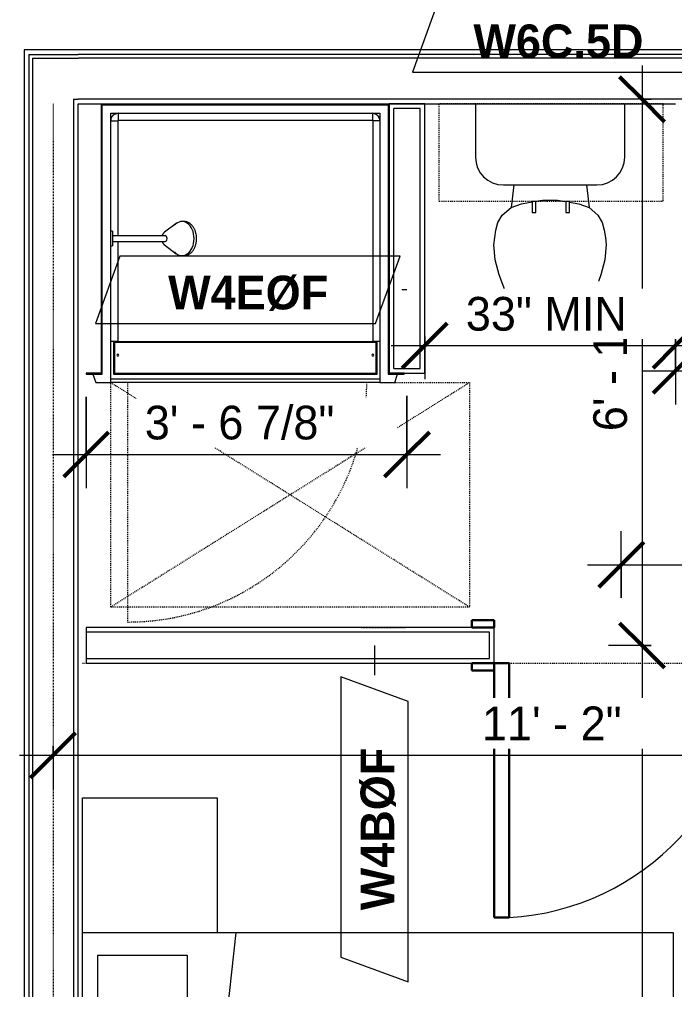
# Model space of a CAD drawing. Header units: inches. Extents: x -4010 to -1872, y 9846 to 12241.
# Drawn here: x -3410.4 to -3322.8, y 11522.2 to 11651.9 of the extents above; entities that cross this region are included whole.
import ezdxf

# ---------------------------------------------------------------- set-up
doc = ezdxf.new("R2010")
doc.units = ezdxf.units.IN
doc.header["$MEASUREMENT"] = 0
doc.linetypes.add('Dash', pattern=[0.25, 0.125, -0.125])
doc.linetypes.add('Dash 3_32_', pattern=[0.1875, 0.09375, -0.09375])
for name, color, linetype, lineweight in [('0-1', 7, 'Continuous', 5), ('A-ANNO-DIMS', 211, 'Continuous', 9), ('A-ANNO-DIMS-48', 211, 'Continuous', 9), ('A-DETL-1', 90, 'Dash 3_32_', 18), ('A-DOOR-3', 31, 'Continuous', 9), ('A-DOOR-4', 31, 'Continuous', 30), ('A-DOOR-FRAM-3', 31, 'Continuous', 30), ('A-GENM', 5, 'Continuous', 9), ('A-GENM-HDLN', 13, 'Dash', 9), ('A-WALL', 113, 'Continuous', 18), ('A-WALL-2', 250, 'Continuous', 18), ('A-WALL-3', 113, 'Continuous', 9), ('A-WALL-IDEN', 211, 'Continuous', 9), ('I-FURN', 30, 'Continuous', 9), ('I-FURN-HDLN', 30, 'Dash', 9), ('I-WALL-3', 7, 'Continuous', 9), ('I-WALL-4', 2, 'Continuous', 9), ('P-SANR-FIXT', 6, 'Continuous', 9), ('P-SANR-FIXT-HDLN', 131, 'Dash', 9), ('Q-CASE', 31, 'Continuous', 9), ('Q-CASE-2', 31, 'Dash', 9)]:
    doc.layers.add(name, color=color, linetype=linetype, lineweight=lineweight)
doc.styles.add('Century Gothic', font='ufonts.com_century-gothic.ttf', dxfattribs={"height": 4.5})
doc.styles.add('Century Gothic_B', font='GOTHICB.TTF', dxfattribs={"height": 4.5})
doc.dimstyles.new('OD_1__HACK_2', dxfattribs={"dimscale": 12, "dimtxt": 4.698757, "dimasz": 0.5, "dimexe": 0.375, "dimexo": 0.25, "dimgap": 0.0625, "dimtad": 1, "dimdec": 4, "dimrnd": 0.0625, "dimzin": 3, "dimdsep": 46, "dimlunit": 4, "dimtxsty": 'Century Gothic', "dimblk1": 'OBLIQUE', "dimblk2": 'OBLIQUE', "dimsah": 1, "dimcen": 0.09, "dimdle": 0.375, "dimazin": 0, "dimtfac": 1, "dimtdec": 4, "dimtix": 1, "dimtmove": 0, "dimatfit": 3, "dimfxl": 1, "dimtvp": 1, "dimtfill": 1, "dimfrac": 2, "dimtolj": 1, "dimtzin": 0, "dimarcsym": 2})

# ---------------------------------------------------------------- blocks, each defined once
blk = doc.blocks.new('CTR - 1st Phase - Common Walls_rvt-1-UNITS PLANS - 3RD FLOOR')
at = {"layer": 'A-WALL-2'}
for p, q in [((-3409.17, 11647.24), (-3409.17, 11255.36)), ((-3409.17, 11647.24), (-3408.67, 11647.24)), ((-3408.67, 11647.24), (-3402.55, 11647.24)), ((-3274.3, 11647.24), (-3402.55, 11647.24)), ((-3408.67, 11646.74), (-3408.67, 11255.36)), ((-3408.67, 11646.74), (-3403.17, 11646.74)), ((-3403.17, 11646.74), (-3402.55, 11646.74)), ((-3274.3, 11646.74), (-3402.55, 11646.74)), ((-3403.17, 11641.24), (-3403.17, 11255.36)), ((-3403.17, 11641.24), (-3402.55, 11641.24)), ((-3274.3, 11641.24), (-3402.55, 11641.24))]:
    blk.add_line(p, q, dxfattribs=at)
at = {"layer": 'I-WALL-3'}
for p, q in [((-3409.17, 11647.86), (-3409.8, 11647.86)), ((-3409.8, 11647.86), (-3409.8, 11255.36)), ((-3402.55, 11647.86), (-3409.17, 11647.86)), ((-3274.3, 11647.86), (-3402.55, 11647.86)), ((-3402.55, 11255.36), (-3402.55, 11640.61)), ((-3402.55, 11640.61), (-3399.46, 11640.61)), ((-3360.96, 11640.61), (-3322.67, 11640.61))]:
    blk.add_line(p, q, dxfattribs=at)
blk = doc.blocks.new('SWING - SINGLE - FLUSH - 2-10 x 6-8 - PRIVACY-3199407-UNITS PLANS - 3RD FLOOR')
at = {"layer": 'A-DOOR-3'}
blk.add_arc((17, 2.37), 34.07, 93.3657, 180, dxfattribs=at)
at = {"layer": 'A-DOOR-4'}
for p, q in [((15, 2.37), (15, 36.38)), ((17, 36.38), (15, 36.38)), ((17, 2.37), (17, 36.38)), ((17, 2.37), (15, 2.37))]:
    blk.add_line(p, q, dxfattribs=at)
at = {"layer": 'A-DOOR-FRAM-3'}
for p, q in [((-17, 3.37), (-20, 3.37)), ((-20, 3.37), (-20, 2.37)), ((-17, 2.37), (-17, 3.37)), ((20, 3.37), (17, 3.37)), ((17, 3.37), (17, 2.37)), ((20, 2.37), (20, 3.37)), ((-20, 2.37), (-17, 2.37)), ((17, 2.37), (20, 2.37)), ((-17, -2.38), (-20, -2.38)), ((-20, -2.38), (-20, -3.38)), ((-17, -3.38), (-17, -2.38)), ((20, -2.38), (17, -2.38)), ((17, -2.38), (17, -3.38)), ((20, -3.38), (20, -2.38)), ((-20, -3.38), (-17, -3.38)), ((17, -3.38), (20, -3.38))]:
    blk.add_line(p, q, dxfattribs=at)
blk = doc.blocks.new('Bed-Standard - Queen 60_ x 79_-V67-UNITS PLANS - 3RD FLOOR')
at = {"layer": 'I-FURN'}
for p, q in [((-19.31, 41.3), (40.69, 41.3)), ((-19.31, -37.7), (-19.31, 41.3)), ((40.69, 41.3), (40.69, -37.7)), ((40.69, -23.7), (-19.31, -17.13)), ((-16.31, -23.7), (37.69, -23.7)), ((-16.31, -35.7), (-16.31, -23.7)), ((37.69, -35.7), (37.69, -23.7)), ((-16.31, -35.7), (37.69, -35.7)), ((40.69, -37.7), (-19.31, -37.7))]:
    blk.add_line(p, q, dxfattribs=at)
at = {"layer": 'I-FURN-HDLN'}
for p, q in [((-55.31, 77.3), (-7.94, 77.3)), ((-5.44, 77.3), (55.06, 77.3)), ((57.56, 77.3), (58.94, 77.3)), ((58.69, 77.3), (58.69, -37.7)), ((63.69, 77.3), (64.69, 77.3)), ((64.69, 77.3), (64.69, 75.61)), ((64.69, 68.86), (64.69, -13.39)), ((-55.31, 17.36), (-55.31, 51.36)), ((-55.31, -37.7), (-55.31, -37.2)), ((64.69, -37.39), (64.69, -37.7))]:
    blk.add_line(p, q, dxfattribs=at)
blk = doc.blocks.new('Toilet-Domestic-3D - Toilet-Domestic-3D-V31-UNITS PLANS - 3RD FLOOR')
at = {"layer": 'P-SANR-FIXT'}
for p, q in [((-1.87, 11.5), (-0.5, 12)), ((-0.5, 12), (0.5, 12)), ((0.5, 12), (1.87, 11.5)), ((-3.74, 10), (-2.74, 11)), ((-2.74, 11), (-1.87, 11.5)), ((1.87, 11.5), (2.74, 11)), ((2.74, 11), (3.74, 10)), ((-5.13, 8), (-3.74, 10)), ((3.74, 10), (5.13, 8)), ((-6.06, 6), (-5.13, 8)), ((5.13, 8), (6.06, 6)), ((-6.79, 4), (-6.06, 6)), ((6.06, 6), (6.79, 4)), ((-7.33, 1.99), (-6.79, 4)), ((6.79, 4), (7.33, 1.99)), ((-7.5, 0), (-7.33, 1.99)), ((7.33, 1.99), (7.5, 0)), ((-7.41, -1), (-7.5, 0)), ((-7.24, -2), (-7.41, -1)), ((7.41, -1), (7.24, -2)), ((7.5, 0), (7.41, -1)), ((-6.97, -3), (-7.24, -2)), ((7.24, -2), (6.97, -3)), ((-6.4, -4), (-6.97, -3)), ((6.97, -3), (6.4, -4)), ((-5.21, -5), (-6.4, -4)), ((-3.84, -5.5), (-5.21, -5)), ((-4.86, -8.02), (-5.21, -5)), ((5.21, -5), (3.84, -5.5)), ((4.86, -8.02), (5.21, -5)), ((6.4, -4), (5.21, -5)), ((-2.61, -5.72), (-3.84, -5.5)), ((-1, -6), (-2.12, -5.8)), ((1, -6), (-1, -6)), ((1.89, -5.84), (1, -6)), ((3.84, -5.5), (2.38, -5.76)), ((6.25, -8.02), (-6.25, -8.02)), ((-9.98, -11.75), (-9.98, -18.85)), ((9.98, -18.85), (9.98, -11.75))]:
    blk.add_line(p, q, dxfattribs=at)
for centre, start, end in [((-6.25, -11.75), 90, 180), ((6.25, -11.75), 0, 90)]:
    blk.add_arc(centre, 3.73, start, end, dxfattribs=at)
blk = doc.blocks.new('ADA Clearances - 30_x48_-1721104-UNITS PLANS - 3RD FLOOR')
at = {"layer": 'A-GENM-HDLN'}
for p, q in [((15, 24), (-15, -24)), ((-15, 24), (15, -24)), ((-15, 14), (-15, 24)), ((-15, 24), (15, 24)), ((15, 24), (15, -24)), ((15, -24), (-15, -24))]:
    blk.add_line(p, q, dxfattribs=at)
blk = doc.blocks.new('300 Series Wall Hung Cabinet_326 - 30_-2909952-UNITS PLANS - 3RD FLOOR')
at = {"layer": 'Q-CASE'}
for p, q in [((-2.5, -13.19), (-2.01, -13.19)), ((-2.5, -13.19), (-2.5, -14.69)), ((-2.01, -14.69), (-2.01, -13.19)), ((2, -13.19), (2.49, -13.19)), ((2, -13.19), (2, -14.69)), ((2.49, -14.69), (2.49, -13.19)), ((-2.5, -14.69), (-2.01, -14.69)), ((2, -14.69), (2.49, -14.69))]:
    blk.add_line(p, q, dxfattribs=at)
at = {"layer": 'Q-CASE-2'}
for p, q in [((15, -0.19), (-15, -0.19)), ((-15, -0.19), (-15, -13.19)), ((15, -13.19), (15, -0.19)), ((-15, -13.19), (15, -13.19))]:
    blk.add_line(p, q, dxfattribs=at)
blk = doc.blocks.new('4LBS24238A75FTB_V2 - 4LBS24238A75FTB_V2-V47-UNITS PLANS - 3RD FLOOR')
at = {"layer": 'P-SANR-FIXT'}
for p, q in [((-0.75, 37.75), (-1.13, 36.62)), ((1.25, 37.75), (-0.75, 37.75)), ((1.25, 37.75), (37.25, 37.75)), ((1.25, 37.25), (1.25, 37.75)), ((1.25, 1.75), (1.25, 37.75)), ((37.25, 37.75), (37.25, 37.25)), ((39.25, 37.75), (37.25, 37.75)), ((37.25, 37.75), (37.25, 19.48)), ((39.63, 36.62), (39.25, 37.75)), ((0.12, 36.62), (-2.02, 36.62)), ((-2.02, 36.62), (-2.02, 36.5)), ((-2.02, 36.5), (0, 36.5)), ((0, 0.5), (0, 36.5)), ((0.12, 0.63), (0.12, 36.62)), ((37.25, 37.25), (1.25, 37.25)), ((1.62, 36.62), (1.62, 32.27)), ((36.88, 36.62), (1.62, 36.62)), ((36.75, 36.5), (1.75, 36.5)), ((1.75, 36.5), (1.75, 32.38)), ((36.75, 32.38), (36.75, 36.5)), ((36.88, 32.27), (36.88, 36.62)), ((40.52, 36.62), (38.38, 36.62)), ((38.38, 36.62), (38.38, 0.63)), ((38.5, 36.5), (38.5, 0.5)), ((38.5, 36.5), (40.52, 36.5)), ((40.52, 36.5), (40.52, 36.62)), ((1.75, 32.38), (36.75, 32.38)), ((2.2, 2.75), (2.2, 32.27)), ((36.3, 32.27), (2.2, 32.27)), ((36.3, 18.89), (36.3, 32.27)), ((36.3, 2.75), (36.3, 18.11)), ((37.25, 17.52), (37.25, 1.75)), ((2.25, 2.7), (36.25, 2.7)), ((37.25, 1.75), (1.25, 1.75)), ((1.28, 2.51), (1.3, 2.43)), ((1.4, 2.23), (1.42, 2.2)), ((1.51, 2.08), (1.58, 2.01)), ((1.7, 1.92), (1.73, 1.9)), ((1.93, 1.8), (2.01, 1.78)), ((2.25, 1.75), (2.25, 1.77)), ((2.25, 1.77), (36.25, 1.77)), ((36.25, 1.75), (36.25, 1.77)), ((36.49, 1.78), (36.57, 1.8)), ((36.72, 1.87), (36.75, 1.89)), ((36.77, 1.9), (36.8, 1.92)), ((36.92, 2.01), (36.99, 2.08)), ((37.08, 2.2), (37.1, 2.23)), ((37.2, 2.43), (37.22, 2.51)), ((38.5, 0.5), (0, 0.5)), ((38.38, 0.63), (0.12, 0.63))]:
    blk.add_line(p, q, dxfattribs=at)
for centre, radius, start, end in [((2.2, 34.06), 0.125, 0, 180), ((2.2, 34.06), 0.125, 180, 0), ((36.3, 34.06), 0.125, 0, 180), ((36.3, 34.06), 0.125, 180, 0), ((2.25, 2.75), 1, 180, 270), ((36.25, 2.75), 1, 270, 0)]:
    blk.add_arc(centre, radius, start, end, dxfattribs=at)
for centre, major_axis, start_param, end_param in [((2.2, 32.28), (-0.95, 0), 0, 1.570796), ((36.3, 32.28), (0.95, 0), 4.712389, 6.283185)]:
    blk.add_ellipse(centre, major_axis=major_axis, ratio=0.019505, start_param=start_param, end_param=end_param, dxfattribs=at)
for points, knots in [([(1.25, 2.77), (1.25, 2.77), (1.27, 2.76), (1.4, 2.76), (1.64, 2.75), (1.95, 2.75), (2.12, 2.75), (2.2, 2.75)], [-1, -1, -1, -1, -0.833333, -0.666667, -0.333333, -0.166667, 0, 0, 0, 0]), ([(1.25, 2.77), (1.25, 2.7), (1.26, 2.57), (1.34, 2.32), (1.52, 2.04), (1.8, 1.86), (2.05, 1.78), (2.18, 1.77), (2.25, 1.77)], [-1, -1, -1, -1, -0.875, -0.75, -0.5, -0.25, -0.125, 0, 0, 0, 0]), ([(2.2, 2.75), (2.2, 2.74), (2.2, 2.74), (2.2, 2.73), (2.21, 2.72), (2.21, 2.72), (2.22, 2.71), (2.23, 2.71), (2.24, 2.7), (2.24, 2.7), (2.25, 2.7), (2.25, 2.7)], [-1, -1, -1, -1, -0.833333, -0.75, -0.666667, -0.583333, -0.416667, -0.291667, -0.208333, -0.083333, 0, 0, 0, 0]), ([(36.25, 1.77), (36.32, 1.77), (36.45, 1.78), (36.7, 1.86), (36.98, 2.04), (37.16, 2.32), (37.24, 2.57), (37.25, 2.7), (37.25, 2.77)], [-1, -1, -1, -1, -0.875, -0.75, -0.5, -0.25, -0.125, 0, 0, 0, 0]), ([(36.25, 2.7), (36.26, 2.7), (36.26, 2.7), (36.27, 2.7), (36.28, 2.71), (36.28, 2.71), (36.29, 2.72), (36.29, 2.73), (36.3, 2.74), (36.3, 2.74), (36.3, 2.75), (36.3, 2.75)], [-1, -1, -1, -1, -0.833333, -0.75, -0.666667, -0.583333, -0.416667, -0.291667, -0.208333, -0.083333, 0, 0, 0, 0]), ([(36.25, 1.8), (36.25, 1.82), (36.25, 1.91), (36.25, 2.14), (36.25, 2.45), (36.25, 2.62), (36.25, 2.7)], [-0.8333333, -0.8333333, -0.8333333, -0.8333333, -0.6666667, -0.3333333, -0.1666667, 0, 0, 0, 0]), ([(1.59, 2), (1.54, 2.04), (1.47, 2.12), (1.41, 2.21), (1.38, 2.25)], [0.4611793, 0.4611793, 0.4611793, 0.4611793, 0.5714286, 0.6665731, 0.6665731, 0.6665731, 0.6665731]), ([(2.25, 1.75), (2.17, 1.75), (2.03, 1.77), (1.86, 1.82), (1.77, 1.87), (1.75, 1.88)], [0, 0, 0, 0, 0.1428571, 0.2857143, 0.3333068, 0.3333068, 0.3333068, 0.3333068]), ([(36.75, 1.88), (36.7, 1.85), (36.59, 1.8), (36.42, 1.76), (36.31, 1.75), (36.25, 1.75)], [0.6666667, 0.6666667, 0.6666667, 0.6666667, 0.7857143, 0.8928571, 1, 1, 1, 1]), ([(37.01, 2.1), (36.97, 2.05), (36.89, 1.97), (36.79, 1.91), (36.75, 1.88)], [0.4475924, 0.4475924, 0.4475924, 0.4475924, 0.5714286, 0.6665731, 0.6665731, 0.6665731, 0.6665731]), ([(37.19, 2.42), (37.18, 2.38), (37.16, 2.33), (37.13, 2.27), (37.12, 2.25)], [0.2174647, 0.2174647, 0.2174647, 0.2174647, 0.2857143, 0.3333068, 0.3333068, 0.3333068, 0.3333068])]:
    blk.add_open_spline(points, degree=3, knots=knots, dxfattribs=at)
for points in [[(1.25, 2.71), (1.25, 2.72), (1.25, 2.74), (1.25, 2.75)], [(2.25, 1.8), (2.25, 1.82), (2.25, 1.88), (2.25, 2.03), (2.25, 2.22), (2.25, 2.45), (2.25, 2.62), (2.25, 2.7)], [(37.25, 2.77), (37.25, 2.77), (37.23, 2.76), (37.13, 2.76), (36.98, 2.76), (36.78, 2.75), (36.55, 2.75), (36.38, 2.75), (36.3, 2.75)], [(37.25, 2.75), (37.25, 2.72), (37.25, 2.7), (37.25, 2.67)], [(1.38, 2.25), (1.37, 2.27), (1.36, 2.3), (1.35, 2.32)], [(1.75, 1.88), (1.71, 1.91), (1.67, 1.94), (1.63, 1.97)], [(37.12, 2.25), (37.09, 2.21), (37.07, 2.18), (37.04, 2.14)]]:
    blk.add_open_spline(points, degree=3, dxfattribs=at)
at = {"layer": 'P-SANR-FIXT-HDLN'}
blk.add_line((35, 37.75), (35, 69.75), dxfattribs=at)
blk.add_arc((35, 37.75), 32, 90, 180, dxfattribs=at)
blk = doc.blocks.new('Shower Head - Shower Head-3265626-UNITS PLANS - 3RD FLOOR')
at = {"layer": 'P-SANR-FIXT'}
for p, q in [((-0.98, 0), (0.98, 0)), ((-0.98, 0), (-0.98, -0.26)), ((0.98, -0.26), (-0.98, -0.26)), ((-0.39, -0.26), (-0.39, -1)), ((0.39, -1), (0.39, -0.26)), ((0.98, -0.26), (0.98, 0)), ((-0.39, -6.01), (-0.39, -7.27)), ((0.39, -7.27), (0.39, -6.01)), ((-0.84, -7.19), (-2.02, -8.78)), ((2.02, -8.78), (0.84, -7.19)), ((-2.28, -9.54), (-2.28, -9.81)), ((2.28, -9.81), (2.28, -9.54))]:
    blk.add_line(p, q, dxfattribs=at)
at = {"layer": 'P-SANR-FIXT', "flags": 128}
for points in [[(-0.39, -1), (-0.39, -1.29), (-0.39, -1.57), (-0.39, -1.85), (-0.39, -2.13), (-0.39, -2.41), (-0.39, -2.69), (-0.39, -2.96), (-0.39, -3.23), (-0.39, -3.5), (-0.39, -3.76), (-0.39, -4.02), (-0.39, -4.27), (-0.39, -4.52), (-0.39, -4.77), (-0.39, -5), (-0.39, -5.23), (-0.39, -5.46), (-0.39, -5.67), (-0.39, -5.88), (-0.39, -6.01)], [(0.39, -6.01), (0.39, -5.81), (0.39, -5.6), (0.39, -5.38), (0.39, -5.15), (0.39, -4.92), (0.39, -4.68), (0.39, -4.43), (0.39, -4.18), (0.39, -3.93), (0.39, -3.67), (0.39, -3.4), (0.39, -3.13), (0.39, -2.86), (0.39, -2.59), (0.39, -2.31), (0.39, -2.03), (0.39, -1.75), (0.39, -1.46), (0.39, -1.18), (0.39, -1)], [(-0.39, -6.87), (-0.43, -6.88), (-0.46, -6.9), (-0.49, -6.91), (-0.52, -6.93), (-0.55, -6.94), (-0.58, -6.96), (-0.61, -6.98), (-0.64, -7), (-0.67, -7.03), (-0.7, -7.05), (-0.73, -7.07), (-0.76, -7.1), (-0.78, -7.13), (-0.81, -7.16), (-0.83, -7.19), (-0.84, -7.19)], [(0.84, -7.19), (0.81, -7.16), (0.79, -7.13), (0.76, -7.1), (0.73, -7.08), (0.7, -7.05), (0.68, -7.03), (0.65, -7.01), (0.62, -6.98), (0.59, -6.97), (0.56, -6.95), (0.53, -6.93), (0.49, -6.91), (0.46, -6.9), (0.43, -6.89), (0.4, -6.87)], [(-2.28, -9.81), (-2.28, -9.88), (-2.28, -9.95), (-2.27, -10.02), (-2.25, -10.09), (-2.24, -10.16), (-2.21, -10.23), (-2.19, -10.3), (-2.16, -10.36), (-2.13, -10.43), (-2.09, -10.49), (-2.05, -10.55), (-2.01, -10.61), (-1.97, -10.67), (-1.92, -10.73), (-1.86, -10.79), (-1.81, -10.84), (-1.75, -10.89), (-1.69, -10.94), (-1.63, -10.99), (-1.57, -11.04), (-1.5, -11.08), (-1.43, -11.12), (-1.36, -11.16), (-1.28, -11.2), (-1.21, -11.24), (-1.13, -11.27), (-1.05, -11.3), (-0.97, -11.33), (-0.89, -11.36), (-0.81, -11.38), (-0.72, -11.4), (-0.64, -11.42), (-0.55, -11.44), (-0.47, -11.45), (-0.38, -11.46), (-0.29, -11.47), (-0.2, -11.48), (-0.11, -11.49), (-0.02, -11.49), (0, -11.49)], [(0, -11.49), (0.09, -11.49), (0.18, -11.48), (0.27, -11.48), (0.35, -11.47), (0.44, -11.46), (0.53, -11.44), (0.62, -11.43), (0.7, -11.41), (0.79, -11.39), (0.87, -11.36), (0.95, -11.34), (1.03, -11.31), (1.11, -11.28), (1.19, -11.25), (1.26, -11.21), (1.34, -11.17), (1.41, -11.13), (1.48, -11.09), (1.55, -11.05), (1.61, -11), (1.68, -10.95), (1.74, -10.9), (1.8, -10.85), (1.85, -10.8), (1.9, -10.74), (1.95, -10.69), (2, -10.63), (2.04, -10.57), (2.08, -10.51), (2.12, -10.44), (2.15, -10.38), (2.18, -10.31), (2.21, -10.25), (2.23, -10.18), (2.25, -10.11), (2.26, -10.04), (2.27, -9.97), (2.28, -9.9), (2.28, -9.83), (2.28, -9.81)]]:
    blk.add_lwpolyline(points, dxfattribs=at)
at = {"layer": 'P-SANR-FIXT'}
for centre, major_axis, start_param, end_param in [((0, -7.27), (0.394, 0), 3.141593, 4.712389), ((0, -7.27), (-0.394, 0), 1.570796, 3.141593), ((0, -9.54), (2.28, 0), 2.468394, 4.712389), ((0, -9.54), (-2.28, 0), 1.570796, 3.814791)]:
    blk.add_ellipse(centre, major_axis=major_axis, ratio=0.707107, start_param=start_param, end_param=end_param, dxfattribs=at)
blk = doc.blocks.new('Table-Night Stand - 18_ x 18_ x 24_-V15-UNITS PLANS - 3RD FLOOR')
at = {"layer": 'I-FURN'}
for p, q in [((0.15, 0), (18.15, 0)), ((0.15, -18), (0.15, 0)), ((18.15, -18), (0.15, -18))]:
    blk.add_line(p, q, dxfattribs=at)
blk = doc.blocks.new('DIMBLOCK159-UNITS PLANS - 3RD FLOOR')
at = {"layer": 'A-ANNO-DIMS-48'}
for p, q in [((-3327.14, 11645.74), (-3327.14, 11568.24)), ((-3325.9, 11641.24), (-3331.64, 11641.24)), ((-3327.14, 11641.24), (-3325.9, 11641.24)), ((-3325.9, 11568.24), (-3331.64, 11568.24)), ((-3327.14, 11568.24), (-3325.9, 11568.24))]:
    blk.add_line(p, q, dxfattribs=at)
at = {"layer": 'A-ANNO-DIMS-48', "lineweight": 50}
for p, q in [((-3327.14, 11641.24), (-3330.14, 11644.24)), ((-3327.14, 11641.24), (-3324.14, 11638.24)), ((-3327.14, 11568.24), (-3330.14, 11571.24)), ((-3327.14, 11568.24), (-3324.14, 11565.24))]:
    blk.add_line(p, q, dxfattribs=at)
at = {"layer": 'A-ANNO-DIMS-48', "color": 0, "insert": (-3333.66, 11596.88), "char_height": 4.5, "width": 18.8845, "attachment_point": 1, "rotation": 90, "line_spacing_factor": 0.984502, "style": 'Century Gothic', "bg_fill": 3, "box_fill_scale": 1.25, "bg_fill_color": 256, "bg_fill_true_color": 13158600, "bg_fill_transparency": 0}
blk.add_mtext('6\' - 1"', dxfattribs=at)
blk = doc.blocks.new('_Oblique')
at = {"color": 0, "linetype": 'ByBlock', "lineweight": -2}
blk.add_line((-0.5, -0.5), (0.5, 0.5), dxfattribs=at)
blk = doc.blocks.new('DIMBLOCK160-UNITS PLANS - 3RD FLOOR')
at = {"layer": 'A-ANNO-DIMS-48', "lineweight": 50}
for p, q in [((-3327.14, 11568.24), (-3330.14, 11571.24)), ((-3327.14, 11568.24), (-3324.14, 11565.24)), ((-3327.14, 11449.24), (-3330.14, 11452.24)), ((-3327.14, 11449.24), (-3324.14, 11446.24))]:
    blk.add_line(p, q, dxfattribs=at)
at = {"layer": 'A-ANNO-DIMS-48'}
for p, q in [((-3325.9, 11568.24), (-3331.64, 11568.24)), ((-3327.14, 11568.24), (-3327.14, 11449.24)), ((-3327.14, 11568.24), (-3325.9, 11568.24)), ((-3325.9, 11449.24), (-3331.64, 11449.24)), ((-3327.14, 11449.24), (-3325.9, 11449.24))]:
    blk.add_line(p, q, dxfattribs=at)
at = {"layer": 'A-ANNO-DIMS-48', "color": 0, "insert": (-3333.66, 11499.12), "char_height": 4.5, "width": 23.091, "attachment_point": 1, "rotation": 90, "line_spacing_factor": 0.984502, "style": 'Century Gothic', "bg_fill": 3, "box_fill_scale": 1.25, "bg_fill_color": 256, "bg_fill_true_color": 13158600, "bg_fill_transparency": 0}
blk.add_mtext('9\' - 11"', dxfattribs=at)
blk = doc.blocks.new('DIMBLOCK165-UNITS PLANS - 3RD FLOOR')
at = {"layer": 'A-ANNO-DIMS-48', "lineweight": 50}
for p, q in [((-3405.92, 11553.56), (-3402.92, 11556.56)), ((-3271.92, 11553.56), (-3268.92, 11556.56)), ((-3405.92, 11553.56), (-3408.92, 11550.56)), ((-3271.92, 11553.56), (-3274.92, 11550.56))]:
    blk.add_line(p, q, dxfattribs=at)
at = {"layer": 'A-ANNO-DIMS-48'}
for p, q in [((-3405.92, 11554.81), (-3405.92, 11549.06)), ((-3405.92, 11553.56), (-3405.92, 11554.81)), ((-3271.92, 11554.81), (-3271.92, 11549.06)), ((-3271.92, 11553.56), (-3271.92, 11554.81)), ((-3410.42, 11553.56), (-3271.92, 11553.56))]:
    blk.add_line(p, q, dxfattribs=at)
at = {"layer": 'A-ANNO-DIMS-48', "color": 0, "insert": (-3348.55, 11560.08), "char_height": 4.5, "width": 23.091, "attachment_point": 1, "line_spacing_factor": 0.984502, "style": 'Century Gothic', "bg_fill": 3, "box_fill_scale": 1.25, "bg_fill_color": 256, "bg_fill_true_color": 13158600, "bg_fill_transparency": 0}
blk.add_mtext('11\' - 2"', dxfattribs=at)
blk = doc.blocks.new('DIMBLOCK167-UNITS PLANS - 3RD FLOOR')
at = {"layer": 'A-ANNO-DIMS-48'}
for p, q in [((-3329.92, 11574.62), (-3329.92, 11583.53)), ((-3271.92, 11580.27), (-3271.92, 11574.53)), ((-3271.92, 11579.03), (-3271.92, 11580.27)), ((-3334.42, 11579.03), (-3267.42, 11579.03)), ((-3329.92, 11579.03), (-3329.92, 11574.62))]:
    blk.add_line(p, q, dxfattribs=at)
at = {"layer": 'A-ANNO-DIMS-48', "lineweight": 50}
for p, q in [((-3329.92, 11579.03), (-3326.92, 11582.03)), ((-3271.92, 11579.03), (-3268.92, 11582.03)), ((-3329.92, 11579.03), (-3332.92, 11576.03)), ((-3271.92, 11579.03), (-3274.92, 11576.03))]:
    blk.add_line(p, q, dxfattribs=at)
at = {"layer": 'A-ANNO-DIMS-48', "color": 0, "insert": (-3310.55, 11585.54), "char_height": 4.5, "width": 23.091, "attachment_point": 1, "line_spacing_factor": 0.984502, "style": 'Century Gothic', "bg_fill": 3, "box_fill_scale": 1.25, "bg_fill_color": 256, "bg_fill_true_color": 13158600, "bg_fill_transparency": 0}
blk.add_mtext('4\' - 10"', dxfattribs=at)
blk = doc.blocks.new('DIMBLOCK249-UNITS PLANS - 3RD FLOOR')
at = {"layer": 'A-ANNO-DIMS-48'}
for p, q in [((-3322.67, 11613.62), (-3322.67, 11600.44)), ((-3322.67, 11604.94), (-3322.67, 11613.62)), ((-3274.67, 11613.62), (-3274.67, 11600.44)), ((-3274.67, 11604.94), (-3274.67, 11613.62)), ((-3327.17, 11604.94), (-3270.17, 11604.94))]:
    blk.add_line(p, q, dxfattribs=at)
at = {"layer": 'A-ANNO-DIMS-48', "lineweight": 50}
for p, q in [((-3322.67, 11604.94), (-3319.67, 11607.94)), ((-3274.67, 11604.94), (-3271.67, 11607.94)), ((-3322.67, 11604.94), (-3325.67, 11601.94)), ((-3274.67, 11604.94), (-3277.67, 11601.94))]:
    blk.add_line(p, q, dxfattribs=at)
at = {"layer": 'A-ANNO-DIMS-48', "color": 0, "insert": (-3306.54, 11611.46), "char_height": 4.5, "width": 18.8845, "attachment_point": 1, "line_spacing_factor": 0.984502, "style": 'Century Gothic', "bg_fill": 3, "box_fill_scale": 1.25, "bg_fill_color": 256, "bg_fill_true_color": 13158600, "bg_fill_transparency": 0}
blk.add_mtext('4\' - 0"', dxfattribs=at)
blk = doc.blocks.new('DIMBLOCK251-UNITS PLANS - 3RD FLOOR')
at = {"layer": 'A-ANNO-DIMS-48'}
for p, q in [((-3322.67, 11613.61), (-3322.67, 11603.81)), ((-3322.67, 11608.31), (-3322.67, 11613.61)), ((-3356.21, 11609.55), (-3356.21, 11603.81)), ((-3356.21, 11608.31), (-3356.21, 11609.55)), ((-3360.71, 11608.31), (-3318.17, 11608.31))]:
    blk.add_line(p, q, dxfattribs=at)
at = {"layer": 'A-ANNO-DIMS-48', "lineweight": 50}
for p, q in [((-3356.21, 11608.31), (-3353.21, 11611.31)), ((-3322.67, 11608.31), (-3319.67, 11611.31)), ((-3356.21, 11608.31), (-3359.21, 11605.31)), ((-3322.67, 11608.31), (-3325.67, 11605.31))]:
    blk.add_line(p, q, dxfattribs=at)
at = {"layer": 'A-ANNO-DIMS-48', "color": 0, "insert": (-3350.71, 11614.82), "char_height": 4.5, "width": 27.029, "attachment_point": 1, "line_spacing_factor": 0.984502, "style": 'Century Gothic', "bg_fill": 3, "box_fill_scale": 1.25, "bg_fill_color": 256, "bg_fill_true_color": 13158600, "bg_fill_transparency": 0}
blk.add_mtext('33" MIN', dxfattribs=at)
blk = doc.blocks.new('DIMBLOCK252-UNITS PLANS - 3RD FLOOR')
at = {"layer": 'A-ANNO-DIMS-48'}
for p, q in [((-3401.49, 11601.49), (-3401.49, 11589.26)), ((-3401.49, 11593.76), (-3401.49, 11601.49)), ((-3358.59, 11601.62), (-3358.59, 11589.26)), ((-3358.59, 11593.76), (-3358.59, 11601.62)), ((-3405.99, 11593.76), (-3354.09, 11593.76))]:
    blk.add_line(p, q, dxfattribs=at)
at = {"layer": 'A-ANNO-DIMS-48', "lineweight": 50}
for p, q in [((-3401.49, 11593.76), (-3398.49, 11596.76)), ((-3358.59, 11593.76), (-3355.59, 11596.76)), ((-3401.49, 11593.76), (-3404.49, 11590.76)), ((-3358.59, 11593.76), (-3361.59, 11590.76))]:
    blk.add_line(p, q, dxfattribs=at)
at = {"layer": 'A-ANNO-DIMS-48', "color": 0, "insert": (-3393.65, 11600.28), "char_height": 4.5, "width": 32.6676, "attachment_point": 1, "line_spacing_factor": 0.984502, "style": 'Century Gothic', "bg_fill": 3, "box_fill_scale": 1.25, "bg_fill_color": 256, "bg_fill_true_color": 13158600, "bg_fill_transparency": 0}
blk.add_mtext('3\' - 6 7/8"', dxfattribs=at)
blk = doc.blocks.new('Wall Tag - Arch Wall-3956453-UNITS PLANS - 3RD FLOOR')
at = {"layer": 'A-WALL-IDEN'}
for p, q in [((-0.3561, 0.0937), (-0.4244, -0.0937)), ((0.4244, 0.0937), (-0.3561, 0.0937)), ((0.3561, -0.0937), (0.4244, 0.0937)), ((-0.4244, -0.0937), (0.3561, -0.0937))]:
    blk.add_line(p, q, dxfattribs=at)

msp = doc.modelspace()

# ---------------------------------------------------------------- linework, layer by layer
at = {"layer": 'A-DETL-1'}
for p, q in [((-3405.92374, 11640.61899), (-3405.92374, 11286.61899)), ((-3272.28554, 11641.24399), (-3399.95818, 11641.24399)), ((-3364.66194, 11570.61899), (-3358.66194, 11570.61899))]:
    msp.add_line(p, q, dxfattribs=at)
at = {"layer": 'A-WALL'}
for p, q in [((-3360.33733, 11605.24399), (-3360.33733, 11639.99399)), ((-3356.83733, 11639.99399), (-3360.33733, 11639.99399)), ((-3356.83733, 11605.24399), (-3356.83733, 11639.99399)), ((-3360.33733, 11605.24399), (-3356.83733, 11605.24399)), ((-3347.54874, 11569.99399), (-3401.48624, 11569.99399)), ((-3347.54874, 11566.49399), (-3347.54874, 11569.99399)), ((-3401.48624, 11566.49399), (-3347.54874, 11566.49399))]:
    msp.add_line(p, q, dxfattribs=at)
at = {"layer": 'A-WALL-3'}
for p, q in [((-3346.92374, 11570.61899), (-3401.48624, 11570.61899)), ((-3401.48624, 11570.61899), (-3401.48624, 11565.86899)), ((-3346.92374, 11565.86899), (-3346.92374, 11570.61899)), ((-3401.48624, 11565.86899), (-3346.92374, 11565.86899))]:
    msp.add_line(p, q, dxfattribs=at)
at = {"layer": 'A-WALL-IDEN'}
msp.add_line((-3362.91812, 11568.24399), (-3362.91812, 11564.26668), dxfattribs=at)
at = {"layer": 'I-WALL-4'}
for p, q in [((-3356.21233, 11640.61899), (-3360.96233, 11640.61899)), ((-3356.21233, 11604.61899), (-3356.21233, 11640.61899)), ((-3358.93842, 11604.61899), (-3356.21233, 11604.61899))]:
    msp.add_line(p, q, dxfattribs=at)

# ---------------------------------------------------------------- block references
at = {"layer": '0-1'}
msp.add_blockref('CTR - 1st Phase - Common Walls_rvt-1-UNITS PLANS - 3RD FLOOR', (0, 0), dxfattribs=at)
at = {"layer": 'A-DOOR-3', "rotation": 180}
msp.add_blockref('SWING - SINGLE - FLUSH - 2-10 x 6-8 - PRIVACY-3199407-UNITS PLANS - 3RD FLOOR', (-3329.92374, 11568.24399), dxfattribs=at)
at = {"layer": 'A-GENM', "rotation": 269.9999999998783}
msp.add_blockref('ADA Clearances - 30_x48_-1721104-UNITS PLANS - 3RD FLOOR', (-3374.21233, 11588.36899), dxfattribs=at)
at = {"layer": 'I-FURN', "rotation": 269.9999999999713}
for name, p in [('Bed-Standard - Queen 60_ x 79_-V67-UNITS PLANS - 3RD FLOOR', (-3364.28274, 11510.55751)), ('Table-Night Stand - 18_ x 18_ x 24_-V15-UNITS PLANS - 3RD FLOOR', (-3383.98765, 11548.01598))]:
    msp.add_blockref(name, p, dxfattribs=at)
at = {"layer": 'P-SANR-FIXT'}
for name, p, rotation in [('4LBS24238A75FTB_V2 - 4LBS24238A75FTB_V2-V47-UNITS PLANS - 3RD FLOOR', (-3360.96233, 11641.11899), 180), ('Toilet-Domestic-3D - Toilet-Domestic-3D-V31-UNITS PLANS - 3RD FLOOR', (-3339.44303, 11621.76317), 180), ('Shower Head - Shower Head-3265626-UNITS PLANS - 3RD FLOOR', (-3398.21233, 11622.61899), 90.0000000000801)]:
    msp.add_blockref(name, p, dxfattribs=dict(at, rotation=rotation))
at = {"layer": 'Q-CASE'}
msp.add_blockref('300 Series Wall Hung Cabinet_326 - 30_-2909952-UNITS PLANS - 3RD FLOOR', (-3339.31803, 11640.8019), dxfattribs=at)

# ---------------------------------------------------------------- texts
at = {"layer": 'A-WALL-IDEN', "char_height": 4.5, "attachment_point": 1, "style": 'Century Gothic_B'}
for s, insert, width in [('W6C.5D', (-3349.68964, 11651.23772), 29.391), ('W4EØF', (-3390.52094, 11617.65654), 25.6035)]:
    msp.add_mtext(s, dxfattribs=dict(at, insert=insert, width=width))

# ---------------------------------------------------------------- next in the draw order: dimensions: what is measured, and where the dimension line sits
at = {"layer": 'A-ANNO-DIMS'}
dim = msp.add_linear_dim(base=(-3327.14024, 11568.24399), p1=(-3322.8976, 11641.24399), p2=(-3322.8976, 11568.24399), angle=90, dimstyle='OD_1__HACK_2', override={"dimpost": '<>', "dimfxl": 73}, dxfattribs=at)
dim.commit()
dim.dimension.update_dxf_attribs({"geometry": 'DIMBLOCK159-UNITS PLANS - 3RD FLOOR', "text_midpoint": (-3330.25343, 11604.74399)})

# ---------------------------------------------------------------- next in the draw order: block references
at = {"layer": 'A-WALL-IDEN', "xscale": 47.99999999999997, "yscale": 47.99999999999997, "zscale": 47.99999999999997}
msp.add_blockref('Wall Tag - Arch Wall-3956453-UNITS PLANS - 3RD FLOOR', (-3337.48624, 11649.36642), dxfattribs=at)

# ---------------------------------------------------------------- next in the draw order: dimensions: what is measured, and where the dimension line sits
at = {"layer": 'A-ANNO-DIMS'}
dim = msp.add_linear_dim(base=(-3274.67374, 11604.94042), p1=(-3322.67374, 11616.61899), p2=(-3274.67374, 11616.61899), dimstyle='OD_1__HACK_2', override={"dimpost": '<>', "dimfxl": 48}, dxfattribs=at)
dim.commit()
dim.dimension.update_dxf_attribs({"geometry": 'DIMBLOCK249-UNITS PLANS - 3RD FLOOR', "text_midpoint": (-3298.67374, 11608.05361)})
dim = msp.add_linear_dim(base=(-3327.14024, 11449.24399), p1=(-3322.8976, 11568.24399), p2=(-3322.8976, 11449.24399), angle=90, dimstyle='OD_1__HACK_2', override={"dimpost": '<>', "dimfxl": 119}, dxfattribs=at)
dim.commit()
dim.dimension.update_dxf_attribs({"geometry": 'DIMBLOCK160-UNITS PLANS - 3RD FLOOR', "text_midpoint": (-3330.25343, 11508.74399)})

# ---------------------------------------------------------------- next in the draw order: dimensions: what is measured, and where the dimension line sits
dim = msp.add_linear_dim(base=(-3322.67374, 11608.30543), p1=(-3356.21233, 11612.54808), p2=(-3322.67374, 11616.6144), text='33" MIN', dimstyle='OD_1__HACK_2', override={"dimpost": '<>', "dimfxl": 33.784198}, dxfattribs=at)
dim.commit()
dim.dimension.update_dxf_attribs({"geometry": 'DIMBLOCK251-UNITS PLANS - 3RD FLOOR', "text_midpoint": (-3339.44303, 11611.41862)})
for base, p1, p2, override, picture, middle in [((-3271.92374, 11579.02571), (-3329.92374, 11571.61899), (-3271.92374, 11583.26835), {"dimpost": '<>', "dimfxl": 59.158327}, 'DIMBLOCK167-UNITS PLANS - 3RD FLOOR', (-3300.92374, 11582.1389)), ((-3271.92374, 11553.56422), (-3405.92374, 11557.80686), (-3271.92374, 11557.80686), {"dimpost": '<>', "dimfxl": 134}, 'DIMBLOCK165-UNITS PLANS - 3RD FLOOR', (-3338.92374, 11556.62082))]:
    dim = msp.add_linear_dim(base=base, p1=p1, p2=p2, dimstyle='OD_1__HACK_2', override=override, dxfattribs=at)
    dim.commit()
    dim.dimension.update_dxf_attribs({"geometry": picture, "text_midpoint": middle})

# ---------------------------------------------------------------- next in the draw order: linework, layer by layer
at = {"layer": 'A-WALL-IDEN'}
msp.add_line((-3358.58733, 11615.78524), (-3359.27903, 11615.78524), dxfattribs=at)

# ---------------------------------------------------------------- next in the draw order: block references
at = {"layer": 'A-WALL-IDEN', "xscale": 47.99999999999997, "yscale": 47.99999999999997, "zscale": 47.99999999999997}
msp.add_blockref('Wall Tag - Arch Wall-3956453-UNITS PLANS - 3RD FLOOR', (-3379.87658, 11615.78524), dxfattribs=at)
at = {"layer": 'A-WALL-IDEN', "xscale": 47.99999999999997, "yscale": 47.99999999999997, "zscale": 47.99999999999997, "rotation": 89.99999999999991}
msp.add_blockref('Wall Tag - Arch Wall-3956453-UNITS PLANS - 3RD FLOOR', (-3362.91812, 11543.66912), dxfattribs=at)

# ---------------------------------------------------------------- next in the draw order: texts
at = {"layer": 'A-WALL-IDEN', "insert": (-3364.78941, 11532.84524), "char_height": 4.5, "width": 26.058, "attachment_point": 1, "rotation": 90, "style": 'Century Gothic_B'}
msp.add_mtext('W4BØF', dxfattribs=at)

# ---------------------------------------------------------------- next in the draw order: dimensions: what is measured, and where the dimension line sits
at = {"layer": 'A-ANNO-DIMS'}
dim = msp.add_linear_dim(base=(-3358.58733, 11593.7574), p1=(-3401.48624, 11604.49399), p2=(-3358.58733, 11604.61899), dimstyle='OD_1__HACK_2', override={"dimpost": '<>', "dimfxl": 42.899091}, dxfattribs=at)
dim.commit()
dim.dimension.update_dxf_attribs({"geometry": 'DIMBLOCK252-UNITS PLANS - 3RD FLOOR', "text_midpoint": (-3380.03678, 11597.11991)})

doc.saveas('drawing.dxf')
